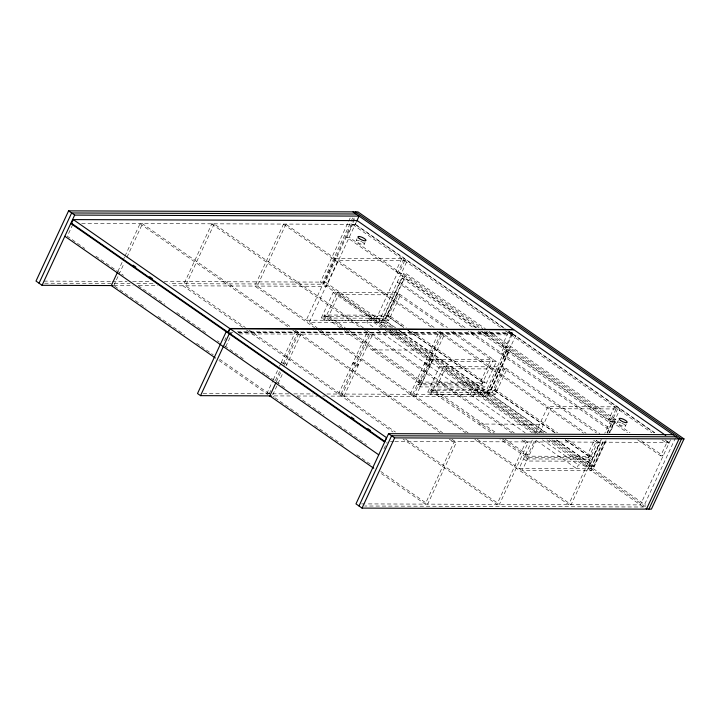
<?xml version="1.0" encoding="UTF-8"?>
<svg xmlns="http://www.w3.org/2000/svg" width="720" height="720" viewBox="0 0 720 720"><rect width="100%" height="100%" fill="white"/><g stroke="black" fill="none" stroke-linecap="round" stroke-linejoin="round"><path stroke-width="0.54" stroke-dasharray="3.6 2.7" d="M72.783 224.487L67.311 236.268L76.518 242.685M117.9 271.368L122.607 261.234M123.075 260.217L124.488 257.184M124.956 256.167L140.004 223.74L142.479 223.749L291.609 327.591M113.787 285.561L118.494 275.427M118.962 274.419L124.137 263.268M126.963 257.193L142.479 223.749M363.33 327.843L214.2 224.01L211.725 224.001L183.033 285.813L242.874 327.474M214.2 224.01L185.517 285.822L245.349 327.483M224.568 340.569L225.936 337.626M225.783 346.617L230.337 336.789M434.133 327.456L285.921 224.262L283.446 224.253L254.754 286.065L314.595 327.726M285.921 224.262L257.238 286.074L317.07 327.735M266.751 393.786L272.889 380.556M273.366 379.539L279.027 367.326M279.504 366.309L280.917 363.258M281.268 362.502L295.443 331.974M350.163 217.989L320.409 282.096L385.803 327.627M269.226 393.786L271.116 389.718M275.364 380.565L280.089 370.386M283.275 363.528L297.918 331.983M276.399 381.654L282.069 369.441M283.833 365.625L298.476 334.089M352.647 217.998L322.884 282.105L388.35 327.681M354.15 218.061L323.442 284.211L169.434 283.662M272.736 394.884L282.654 373.518M300.951 334.098L286.308 365.634L281.394 362.241L283.869 362.25L286.902 364.365L284.427 364.356M164.151 281.538L325.359 282.114L355.122 218.007M476.568 327.645L346.77 237.267L352.692 224.505L355.167 224.514L504.297 328.347M356.238 222.21L326.475 286.317L171.351 285.768M81.684 223.353L355.428 224.325L357.156 220.599M356.256 240.453L357.12 238.59M324.324 320.157L336.177 294.624L400.554 294.858L388.71 320.391L324.324 320.157L321.291 318.042L333.144 292.509L397.521 292.743L447.435 327.492M340.281 327.888L323.775 316.395L324.414 315.018L388.8 315.243L406.224 327.375M326.151 316.224L328.626 316.233L338.652 294.633L386.442 327.915M364.185 244.269L365.049 242.415M395.595 327.807L382.716 318.834L368.559 318.78L366.831 322.506L374.193 327.636M338.472 394.038L367.164 332.226M401.688 258.615L395.766 271.386L398.241 271.386M340.947 394.047L369.639 332.235M341.505 396.153L370.197 334.341M404.721 260.73L398.799 273.492L401.274 273.501M343.98 396.162L372.672 334.35M378.504 322.551L407.196 260.739L337.95 260.487L309.267 322.299L383.463 322.569L406.179 273.627L485.334 328.743M380.988 322.56L403.704 273.618L406.179 273.627M392.391 327.681L382.32 320.67L402.075 278.118L404.55 278.127L475.983 327.861M321.291 318.042L385.668 318.276L397.521 292.743M382.32 320.67L384.795 320.679L404.55 278.127M403.686 327.321L388.062 316.44L398.079 294.849L444.96 327.483M323.775 316.395L388.161 316.629L388.8 315.243M383.949 448.947L387.144 442.08M410.193 394.29L438.885 332.487M412.668 394.299L441.36 332.496M413.226 396.405L441.918 334.593M420.075 383.445L420.714 382.068L485.1 382.293L484.452 383.679L420.075 383.445L343.953 330.444M418.977 380.853L421.461 380.862L431.478 359.271L390.123 330.471M415.701 396.414L444.393 334.602M420.192 386.91L432.036 361.377L496.422 361.602L484.569 387.135L420.192 386.91L417.15 384.795L481.536 385.02L484.569 387.135M430.767 394.272L442.62 368.739L506.997 368.973L495.153 394.497L430.767 394.272L427.734 392.157L439.587 366.624L503.964 366.858L599.832 433.602M490.743 432.657L430.218 390.51L430.857 389.124L495.243 389.358L557.631 432.801M432.594 390.339L435.069 390.348L445.095 368.748L537.921 433.386M470.241 394.506L471.969 390.78L486.117 390.834M473.274 396.621L475.002 392.895L489.15 392.949M408.276 330.525L480.888 381.078L490.914 359.478L450.468 331.326M380.754 471.447L427.698 504.135L456.39 442.323L453.915 442.314L425.223 504.126L380.115 472.716M481.536 385.02L493.389 359.487L429.003 359.262M508.131 332.73L502.2 345.492L504.684 345.501L500.679 354.123L503.154 354.132M238.122 332.271L511.866 333.252L512.73 331.389M511.164 334.845L505.242 347.607L507.717 347.616L503.712 356.238L506.187 356.247M238.464 332.514L512.208 333.486L513.936 329.769M486.72 393.363L506.475 350.811L508.95 350.82L489.195 393.372L486.72 393.363L396.054 330.237M543.852 433.143L487.071 393.606L506.826 351.054L509.301 351.063L613.701 423.756L609.471 432.873M487.071 393.606L489.546 393.615L509.301 351.063M427.734 392.157L492.111 392.391L503.964 366.858M555.156 432.792L494.496 390.555L504.522 368.964L596.43 432.954M430.218 390.51L494.595 390.744L495.243 389.358M405.522 439.011L499.419 504.387L528.111 442.575L525.636 442.566L496.944 504.378L403.047 439.002M532.278 440.046L519.111 468.414L593.307 468.684L606.564 440.136M535.572 432.954L547.803 406.602L617.049 406.854L604.773 433.287M526.518 457.56L527.157 456.174L591.534 456.408L590.895 457.794L526.518 457.56L499.914 439.047M525.42 454.968L527.895 454.977L534.735 440.253M536.256 440.127L522.144 470.529L591.39 470.772L605.79 439.749M539.55 433.035L550.836 408.717L620.082 408.969L608.796 433.287M556.668 439.956L592.56 464.949L578.412 464.895L576.684 468.621L535.266 439.785M565.272 439.83L587.331 455.193L594.162 440.469M601.038 439.641L591.012 461.25L526.626 461.016L523.593 458.91L587.979 459.135L596.637 440.478M477.243 439.263L571.14 504.639L599.832 442.836L597.357 442.827L568.665 504.63L474.768 439.254M614.574 406.845L608.643 419.607L611.118 419.616M588.357 468.666L601.83 439.641M617.607 408.96L611.685 421.722L614.16 421.731M553.923 440.154L591.471 466.299L603.702 439.956M606.996 432.864L611.226 423.747L613.701 423.756M590.832 468.675L604.08 440.127M607.248 433.296L613.548 419.733L616.023 419.742L609.876 432.999M591.471 466.299L593.946 466.308L606.177 439.965M617.436 422.316L618.3 420.453M625.374 426.132L626.238 424.269M637.659 439.812L660.672 455.841L666.603 443.07L669.078 443.079L664.47 439.875M394.902 441.441L668.646 442.413L669.51 440.55M670.617 439.767L640.386 504.891L366.093 503.91M675.54 437.805L643.419 507.006L364.635 506.007M346.77 237.267L349.245 237.276L479.043 327.654M43.866 281.106L111.321 281.349M112.446 281.349L127.053 281.403M132.678 281.421L150.66 281.493M44.658 283.212L113.229 283.455M114.354 283.464L130.095 283.518M136.836 283.545L154.818 283.608M114.012 285.561L133.128 285.633M138.744 285.651L157.86 285.723M388.062 316.44L390.537 316.449M237.402 331.767L513.081 332.748L484.389 394.56L326.376 393.993M229.491 332.478L232.857 332.496M239.319 333.873L516.114 334.863L487.422 396.666L330.534 396.108M372.636 349.92L436.302 350.154M354.996 363.78L352.521 363.771L355.554 365.886L358.029 365.895L353.115 362.493L355.59 362.502L358.623 364.617L356.148 364.608M426.717 364.032L424.242 364.023L427.275 366.138L429.75 366.147L424.836 362.754L427.311 362.754L430.344 364.869L427.869 364.86M480.888 381.078L483.363 381.087M494.496 390.555L496.98 390.564M203.112 393.552L271.584 393.795M272.592 393.804L289.395 393.858M293.877 393.876L313.11 393.948M290.331 395.964L272.259 395.901L274.104 397.188M296.919 395.991L317.268 396.063M322.695 396.081L325.125 396.09M479.07 424.035L542.745 424.269M390.411 441.423L393.777 441.432M587.331 455.193L589.806 455.202M660.672 455.841L663.147 455.85L640.134 439.821M361.593 503.892L364.968 503.91M355.428 224.325L505.422 328.761M509.103 331.326L511.866 333.252M512.208 333.486L654.84 432.801M664.965 439.848L668.646 442.413M507.978 330.912L654.345 432.828M352.692 224.505L501.822 328.338M505.503 330.903L651.87 432.819M661.995 439.866L666.603 443.07M489.015 331.308L616.023 419.742M403.704 273.618L482.85 328.734M486.531 331.299L613.548 419.733M484.569 331.497L630.009 432.774M482.085 331.488L627.534 432.765M480.564 331.056L508.95 350.82M402.075 278.118L473.508 327.852M478.089 331.047L506.475 350.811M506.826 351.054L611.226 423.747M465.093 327.627L399.753 282.132L397.269 282.123L462.618 327.618M470.619 331.479L609.597 428.247L607.122 428.238L468.144 331.47M452.943 331.335L496.422 361.602M439.659 331.308L586.026 433.215M596.151 440.271L599.832 442.836M283.446 224.253L431.658 327.447M437.184 331.299L583.551 433.206M593.676 440.262L597.357 442.827M411.669 331.173L485.1 382.293M567.693 439.803L591.534 456.408M388.161 316.629L403.749 327.483M407.421 330.039L484.452 383.679M494.595 390.744L555.129 432.882M565.218 439.911L590.895 457.794M385.668 318.276L388.71 320.391M492.111 392.391L495.153 394.497M587.979 459.135L591.012 461.25M399.276 330.372L546.543 432.909M384.795 320.679L394.866 327.69M398.529 330.246L489.195 393.372M489.546 393.615L546.327 433.152M556.398 440.163L593.946 466.308M325.359 282.114L390.753 327.645M394.443 330.21L541.809 432.819M551.934 439.875L645.885 505.287M391.959 330.201L539.325 432.81M549.414 439.83L648.009 508.482M389.484 330.192L536.85 432.801M546.984 439.857L646.452 509.112M333.144 292.509L383.967 327.906M387.648 330.462L432.036 361.377M439.587 366.624L535.446 433.377M368.559 318.78L381.447 327.753M385.128 330.318L532.395 432.855M542.52 439.902L578.412 464.895M377.883 330.192L525.141 432.729M367.011 330.408L514.305 432.963M524.43 440.01L528.111 442.575M211.725 224.001L360.855 327.834M364.536 330.399L511.83 432.954M521.955 440.001L525.636 442.566M328.626 316.233L345.168 327.753M348.849 330.309L421.461 380.862M435.069 390.348L495.729 432.585M504.918 438.984L527.895 454.977M324.414 315.018L342.756 327.789M346.374 330.3L420.714 382.068M430.857 389.124L494.172 433.215M502.398 438.939L527.157 456.174M320.697 330.264L468.126 432.918M318.222 330.255L465.651 432.909M295.29 330.156L442.584 432.711M451.782 439.119L456.39 442.323M140.004 223.74L289.134 327.582M292.815 330.147L440.1 432.702M449.307 439.11L453.915 442.314M248.976 330.003L395.487 432.018M246.501 329.994L393.012 432.009M77.436 243.324L84.798 248.454M95.85 256.14L123.462 275.373M138.195 285.624L164.889 304.218M176.859 312.543L206.316 333.054M217.359 340.749L219.204 342.027M224.721 345.879L244.98 359.982M256.941 368.307L265.23 374.076M266.148 374.724L286.398 388.818M297.45 396.513L324.144 415.098M338.868 425.358L366.489 444.582M114.714 286.2L146.007 307.998M157.977 316.332L184.671 334.917M196.641 343.251L200.322 345.816M201.24 346.455L213.21 354.789M219.564 359.208L269.361 393.885M275.022 397.827L302.499 416.961M314.568 425.358L343.926 445.806M356.877 454.824L370.674 464.427M218.925 360.477L267.804 394.515M362.142 241.965A4.41 1.251 24.9 0 1 363.123 244.53A4.41 1.251 24.9 0 1 356.742 241.596A4.41 1.251 24.9 0 1 359.199 240.606M360.702 241.209A4.41 1.251 24.9 0 1 361.683 241.704M623.322 423.828A4.41 1.251 24.9 0 1 624.186 426.384A4.41 1.251 24.9 0 1 617.769 423.288A4.41 1.251 24.9 0 1 620.874 422.649M621.891 423.063A4.41 1.251 24.9 0 1 622.863 423.558M334.917 258.381L306.225 320.184L375.471 320.436L404.163 258.624L334.917 258.381"/><path stroke-width="1.08" d="M672.975 434.673L388.566 433.665L355.977 503.874L362.043 508.104L651.411 509.13L684 438.921L357.957 211.896L68.589 210.87L36 281.079L42.066 285.309L112.968 285.561M39.033 283.194L71.631 212.976L356.04 213.993M42.066 285.309L74.664 215.091L359.073 216.108L356.706 221.193M73.314 219.591L71.586 223.317L228.024 332.235L229.752 328.509L513.594 329.526L357.156 220.599L73.314 219.591L229.752 328.509M117.432 272.385L111.312 285.552L215.334 357.984M230.094 328.752L228.366 332.478L384.804 441.405L386.532 437.679L230.094 328.752L513.936 329.769L665.775 435.483M228.438 331.731L226.197 331.722L197.505 393.534L200.538 395.649L229.23 333.837L231.471 333.846M269.784 395.892L275.922 382.671M359.01 505.989L391.599 435.78L676.017 436.788M362.043 508.104L394.641 437.886L684 438.921M646.452 509.112L679.05 438.903L352.998 211.878M648.936 509.121L681.525 438.912L355.482 211.887M72.414 223.506L70.758 223.497L384.669 442.071M200.538 395.649L271.44 395.901M68.589 210.87L74.664 215.091M388.566 433.665L394.641 437.886M133.074 265.167L135.837 267.093M149.643 276.705L152.406 278.631M351.243 417.078L354.006 419.004M367.812 428.616L370.575 430.542M64.836 236.259L378.738 454.833M269.649 395.802L373.716 468.261M359.334 238.59A4.41 1.251 24.9 0 0 365.913 240.552A4.41 1.251 24.9 0 0 360.594 236.781A4.41 1.251 24.9 0 0 359.334 238.59M620.523 420.444A4.41 1.251 24.9 0 0 627.102 422.406A4.41 1.251 24.9 0 0 621.774 418.644A4.41 1.251 24.9 0 0 620.523 420.444"/></g></svg>
